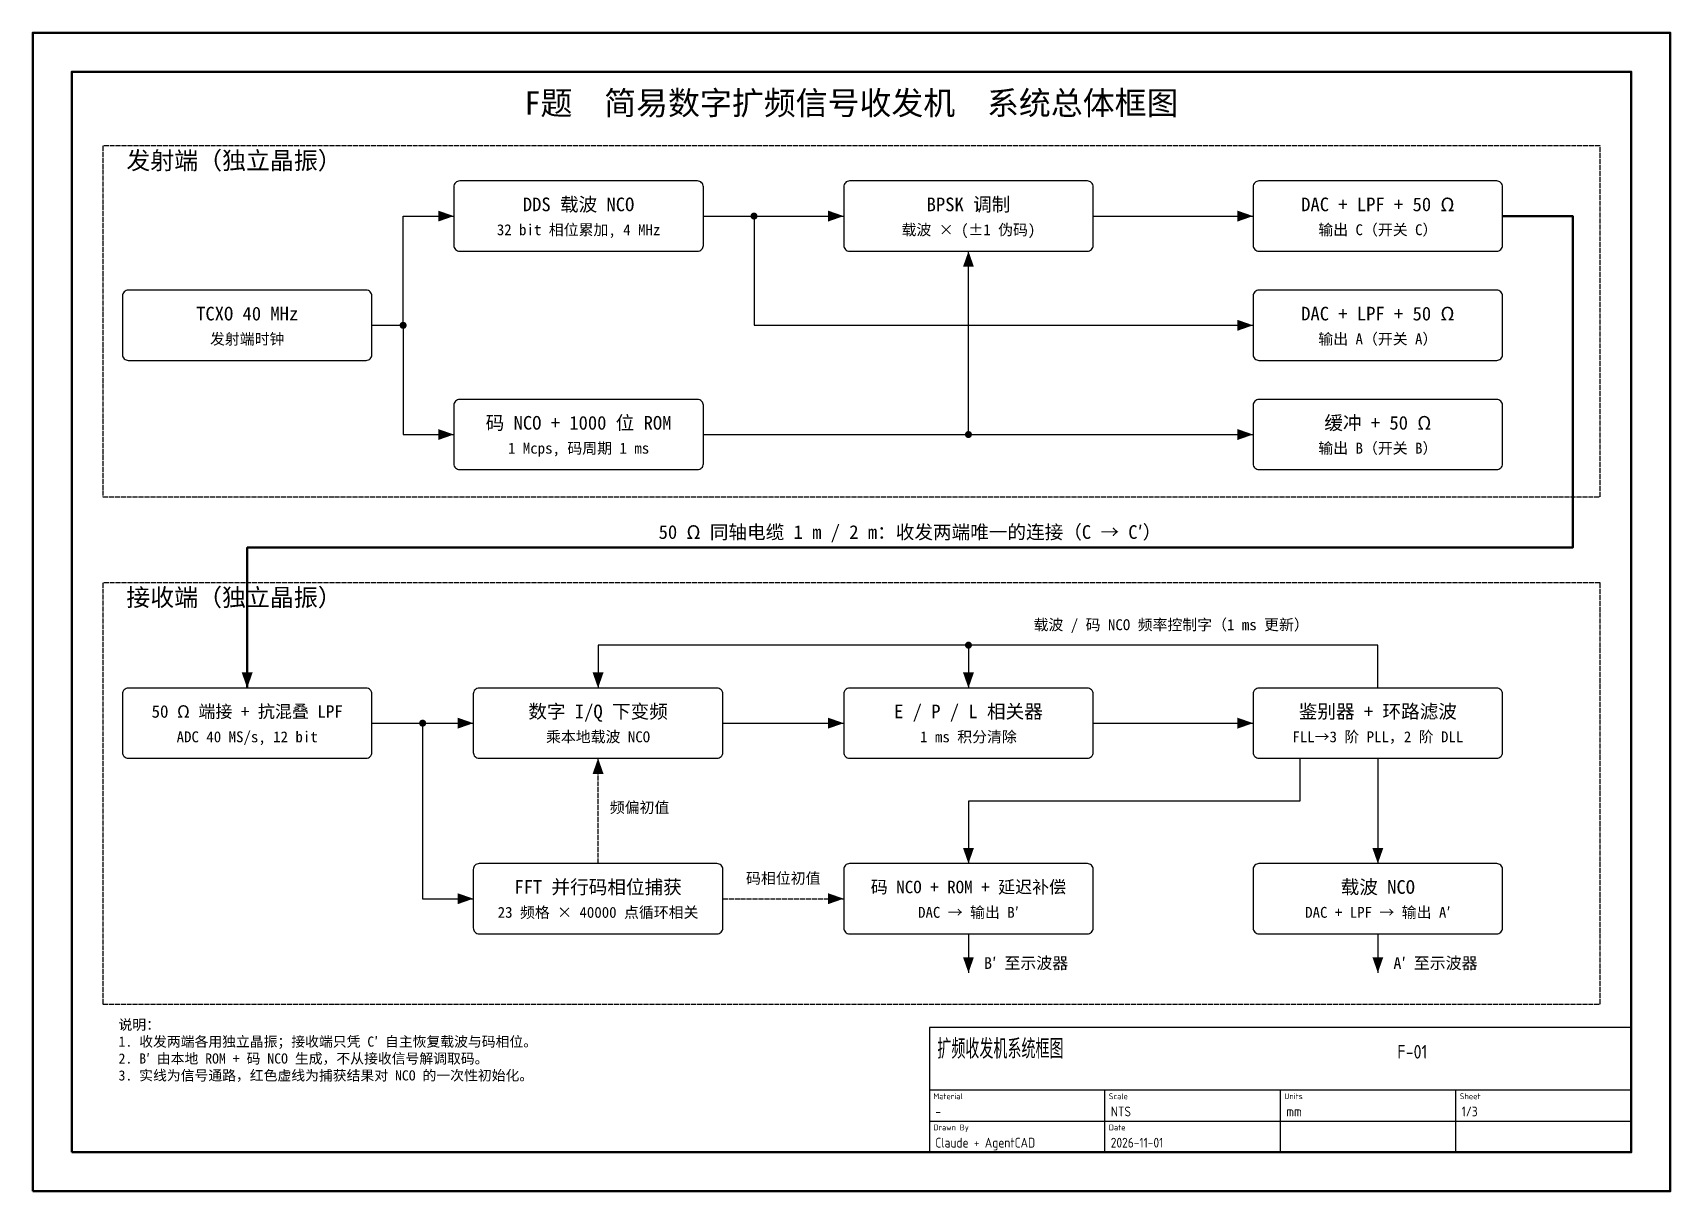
# Model space of a CAD drawing. Header units: millimetres. Extents: x 0 to 420, y 0 to 297.
import ezdxf
from ezdxf.enums import TextEntityAlignment as Align

# ---------------------------------------------------------------- set-up
doc = ezdxf.new("R2010")
doc.units = ezdxf.units.MM
doc.linetypes.add('DASHED', pattern=[1.524, 1.27, -0.254])
for name, color, linetype in [('BLOCKS', 7, 'Continuous'), ('CABLE', 7, 'Continuous'), ('INIT', 7, 'Continuous'), ('REGION', 7, 'Continuous'), ('SIG', 7, 'Continuous'), ('TITLE', 7, 'Continuous')]:
    doc.layers.add(name, color=color, linetype=linetype)
doc.layers.add('BORDER', color=7, linetype='Continuous', lineweight=50)
doc.layers.add('TEXT', color=7, linetype='Continuous', lineweight=25)
doc.styles.add('CN', font='simhei.ttf')
doc.styles.get("Standard").update_dxf_attribs({"font": 'gbenor.shx', "bigfont": 'gbcbig.shx'})

# ---------------------------------------------------------------- blocks, each defined once
blk = doc.blocks.new('BOX')
blk.add_lwpolyline([(-30.5, -9), (30.5, -9, 0.414214), (32, -7.5), (32, 7.5, 0.414214), (30.5, 9), (-30.5, 9, 0.414214), (-32, 7.5), (-32, -7.5, 0.414214)], format="xyb", close=True)
blk = doc.blocks.new('ARR')
blk.add_hatch(color=256).paths.add_polyline_path([(0, 0), (-4, 1.4), (-4, -1.4)])
blk = doc.blocks.new('AGENTCAD_TITLE')
for p, q in [((-180, 16), (0, 16)), ((-135, 0), (-135, 16)), ((-90, 0), (-90, 16)), ((-45, 0), (-45, 16)), ((-180, 8), (0, 8))]:
    blk.add_line(p, q)
blk.add_lwpolyline([(-180, 0), (0, 0), (0, 32), (-180, 32)], close=True)
for s, p in [('Material', (-179, 13.6)), ('Scale', (-134, 13.6)), ('Units', (-89, 13.6)), ('Sheet', (-44, 13.6)), ('Drawn By', (-179, 5.6)), ('Date', (-134, 5.6))]:
    blk.add_text(s, height=1.5).set_placement(p)
for tag, p, height in [('TITLE', (-178, 24), 5), ('DWG_NO', (-60, 24), 3.5), ('MATERIAL', (-178.5, 9.2), 2.5), ('SCALE', (-133.5, 9.2), 2.5), ('UNITS', (-88.5, 9.2), 2.5), ('SHEET', (-43.5, 9.2), 2.5), ('DRAWN_BY', (-178.5, 1.2), 2.5), ('DATE', (-133.5, 1.2), 2.5)]:
    blk.add_attdef(tag, p, '', height=height)

msp = doc.modelspace()

# ---------------------------------------------------------------- linework, layer by layer
at = {"layer": 'BORDER'}
msp.add_lwpolyline([(0, 0), (420, 0), (420, 297), (0, 297)], close=True, dxfattribs=at)
at = {"layer": 'BORDER', "lineweight": 50}
msp.add_lwpolyline([(10, 10), (410, 10), (410, 287), (10, 287)], close=True, dxfattribs=at)
at = {"layer": 'CABLE', "lineweight": 50}
msp.add_lwpolyline([(377, 250), (395, 250), (395, 165), (55, 165), (55, 129)], dxfattribs=at)
at = {"layer": 'INIT', "color": 1, "linetype": 'DASHED'}
for p, q in [((145, 84), (145, 111)), ((177, 75), (208, 75))]:
    msp.add_line(p, q, dxfattribs=at)
at = {"layer": 'REGION', "color": 8, "linetype": 'DASHED'}
for points in [[(18, 178), (402, 178), (402, 268), (18, 268)], [(18, 48), (402, 48), (402, 156), (18, 156)]]:
    msp.add_lwpolyline(points, close=True, dxfattribs=at)
at = {"layer": 'SIG'}
for p, q in [((172, 250), (208, 250)), ((272, 250), (313, 250)), ((240, 194), (313, 194)), ((240, 140), (240, 129)), ((87, 120), (113, 120)), ((177, 120), (208, 120)), ((272, 120), (313, 120)), ((345, 111), (345, 84)), ((240, 66), (240, 56)), ((345, 66), (345, 56))]:
    msp.add_line(p, q, dxfattribs=at)
for points in [[(87, 222), (95, 222), (95, 250), (108, 250)], [(185, 250), (185, 222), (313, 222)], [(172, 194), (240, 194), (240, 241)], [(95, 222), (95, 194), (108, 194)], [(345, 129), (345, 140), (145, 140), (145, 129)], [(100, 120), (100, 75), (113, 75)], [(325, 111), (325, 100), (240, 100), (240, 84)]]:
    msp.add_lwpolyline(points, dxfattribs=at)
at = {"layer": 'SIG', "const_width": 0.9}
for points in [[(184.55, 250, 1), (185.45, 250, 1)], [(94.55, 222, 1), (95.45, 222, 1)], [(239.55, 194, 1), (240.45, 194, 1)], [(239.55, 140, 1), (240.45, 140, 1)], [(99.55, 120, 1), (100.45, 120, 1)]]:
    msp.add_lwpolyline(points, format="xyb", close=True, dxfattribs=at)

# ---------------------------------------------------------------- block references
at = {"layer": 'BLOCKS'}
for p in [(140, 250), (240, 250), (345, 250), (55, 222), (345, 222), (140, 194), (345, 194), (55, 120), (145, 120), (240, 120), (345, 120), (145, 75), (240, 75), (345, 75)]:
    msp.add_blockref('BOX', p, dxfattribs=at)
at = {"layer": 'CABLE', "rotation": -90}
msp.add_blockref('ARR', (55, 129), dxfattribs=at)
at = {"layer": 'INIT', "color": 1, "rotation": 90}
msp.add_blockref('ARR', (145, 111), dxfattribs=at)
at = {"layer": 'INIT', "color": 1}
msp.add_blockref('ARR', (208, 75), dxfattribs=at)
at = {"layer": 'SIG'}
for p in [(108, 250), (208, 250), (313, 250), (313, 222), (108, 194), (313, 194), (113, 120), (208, 120), (313, 120), (113, 75)]:
    msp.add_blockref('ARR', p, dxfattribs=at)
for p, rotation in [((240, 241), 90), ((145, 129), -90), ((240, 129), -90), ((240, 84), -90), ((345, 84), -90), ((240, 56), -90), ((345, 56), -90)]:
    msp.add_blockref('ARR', p, dxfattribs=dict(at, rotation=rotation))
at = {"layer": 'TITLE'}
msp.add_blockref('AGENTCAD_TITLE', (410, 10), dxfattribs=at).add_auto_attribs({'TITLE': '扩频收发机系统框图', 'DWG_NO': 'F-01', 'MATERIAL': '-', 'SCALE': 'NTS', 'UNITS': 'mm', 'DRAWN_BY': 'Claude + AgentCAD', 'DATE': '2026-11-01', 'SHEET': '1/3'})

# ---------------------------------------------------------------- texts
at = {"layer": 'TEXT', "style": 'CN'}
for s, height, p in [('F题  简易数字扩频信号收发机  系统总体框图', 6, (210, 279)), ('DDS 载波 NCO', 3.5, (140, 253)), ('BPSK 调制', 3.5, (240, 253)), ('DAC + LPF + 50 Ω', 3.5, (345, 253)), ('32 bit 相位累加, 4 MHz', 2.8, (140, 246.5)), ('载波 × (±1 伪码)', 2.8, (240, 246.5)), ('输出 C（开关 C）', 2.8, (345, 246.5)), ('TCXO 40 MHz', 3.5, (55, 225)), ('DAC + LPF + 50 Ω', 3.5, (345, 225)), ('发射端时钟', 2.8, (55, 218.5)), ('输出 A（开关 A）', 2.8, (345, 218.5)), ('码 NCO + 1000 位 ROM', 3.5, (140, 197)), ('缓冲 + 50 Ω', 3.5, (345, 197)), ('1 Mcps, 码周期 1 ms', 2.8, (140, 190.5)), ('输出 B（开关 B）', 2.8, (345, 190.5)), ('50 Ω 同轴电缆 1 m / 2 m：收发两端唯一的连接（C → C′）', 3.5, (225, 169)), ('50 Ω 端接 + 抗混叠 LPF', 3.2, (55, 123)), ('数字 I/Q 下变频', 3.5, (145, 123)), ('E / P / L 相关器', 3.5, (240, 123)), ('鉴别器 + 环路滤波', 3.5, (345, 123)), ('ADC 40 MS/s, 12 bit', 2.8, (55, 116.5)), ('乘本地载波 NCO', 2.8, (145, 116.5)), ('1 ms 积分清除', 2.8, (240, 116.5)), ('FLL→3 阶 PLL，2 阶 DLL', 2.8, (345, 116.5)), ('FFT 并行码相位捕获', 3.5, (145, 78)), ('码 NCO + ROM + 延迟补偿', 3.2, (240, 78)), ('载波 NCO', 3.5, (345, 78)), ('23 频格 × 40000 点循环相关', 2.8, (145, 71.5)), ('DAC → 输出 B′', 2.8, (240, 71.5)), ('DAC + LPF → 输出 A′', 2.8, (345, 71.5))]:
    msp.add_text(s, height=height, dxfattribs=at).set_placement(p, align=Align.MIDDLE_CENTER)
for s, height, p in [('发射端（独立晶振）', 4.5, (24, 262)), ('接收端（独立晶振）', 4.5, (24, 150)), ('B′ 至示波器', 3, (244, 57)), ('A′ 至示波器', 3, (349, 57))]:
    msp.add_text(s, height=height, dxfattribs=at).set_placement(p)
msp.add_text('载波 / 码 NCO 频率控制字（1 ms 更新）', height=2.8, dxfattribs=at).set_placement((292, 143), align=Align.BOTTOM_CENTER)
at = {"layer": 'TEXT', "color": 1, "style": 'CN'}
msp.add_text('频偏初值', height=2.8, dxfattribs=at).set_placement((148, 97))
msp.add_text('码相位初值', height=2.8, dxfattribs=at).set_placement((192.5, 78), align=Align.BOTTOM_CENTER)
at = {"layer": 'TEXT', "insert": (22, 44), "char_height": 2.6, "width": 200, "attachment_point": 1, "style": 'CN'}
msp.add_mtext('说明：\\P1. 收发两端各用独立晶振；接收端只凭 C′ 自主恢复载波与码相位。\\P2. B′ 由本地 ROM + 码 NCO 生成，不从接收信号解调取码。\\P3. 实线为信号通路，红色虚线为捕获结果对 NCO 的一次性初始化。', dxfattribs=at)

doc.saveas('drawing.dxf')
